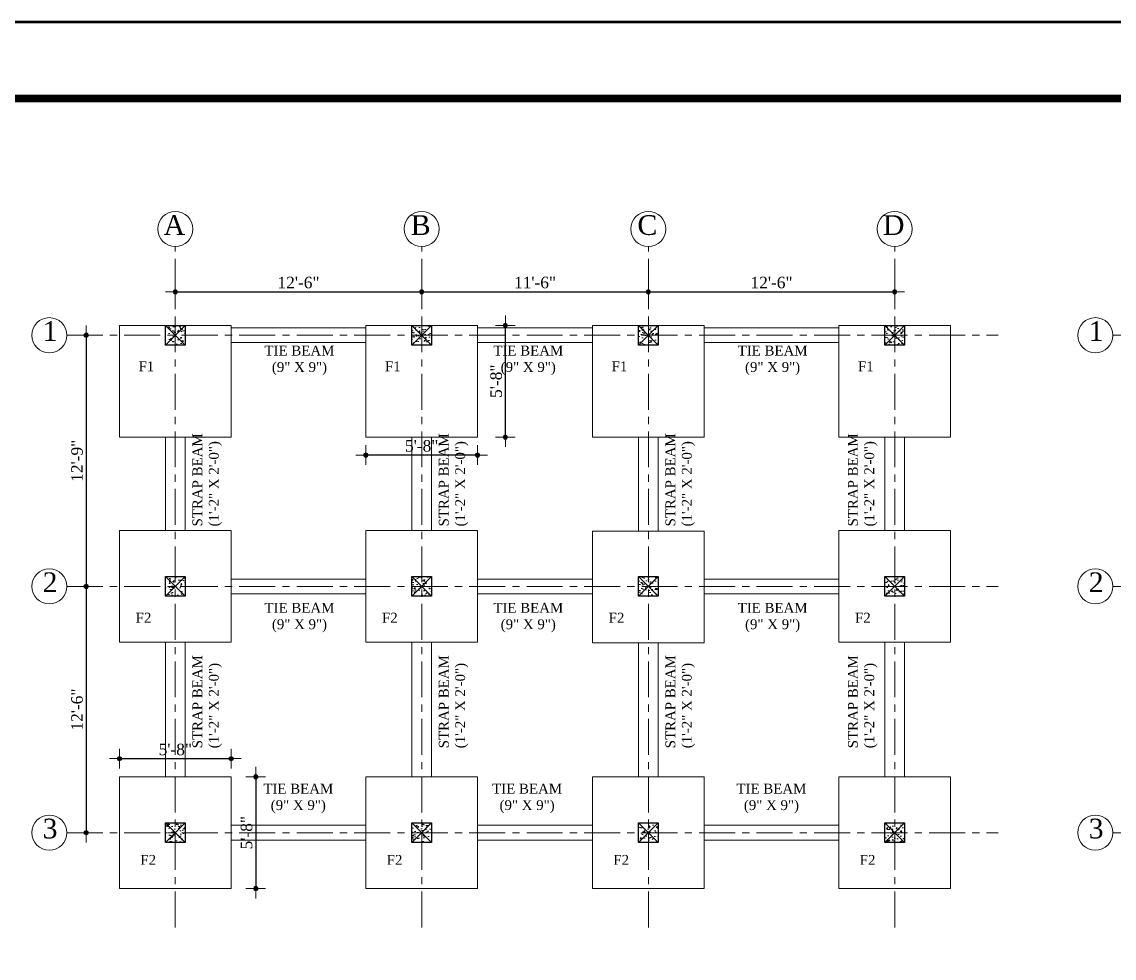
# Model space of a CAD drawing. Header units: inches. Extents: x 897 to 49934, y -34925 to -18564.
# Drawn here: x 21065 to 21730, y -23918 to -23348 of the extents above; entities that cross this region are included whole.
import ezdxf

# ---------------------------------------------------------------- set-up
doc = ezdxf.new("R2010")
doc.units = ezdxf.units.IN
doc.header["$LTSCALE"] = 35
doc.header["$MEASUREMENT"] = 0
doc.header["$PDMODE"] = 34
doc.linetypes.add('CENTERX2', pattern=[4, 2.5, -0.5, 0.5, -0.5])
doc.linetypes.add('DASHDOTX2', pattern=[2, 1, -0.5, 0, -0.5])
for name, color, linetype, lineweight in [('SES- Door&Window', 21, 'Continuous', 15), ('SES-CENTRE', 8, 'DASHDOTX2', 13), ('SES-DIMENSION', 142, 'Continuous', 13), ('SES-Excavation Line', 1, 'Continuous', 30), ('SES-HACTH', 8, 'Continuous', 13), ('SES-REBARS', 1, 'Continuous', 40), ('SES-SHEETS', 7, 'Continuous', 60), ('SES-SLAB OUTLINE', 4, 'Continuous', 18), ('SES-TEXT', 3, 'Continuous', 20), ('SES-Wall Plan', 6, 'Continuous', 30)]:
    doc.layers.add(name, color=color, linetype=linetype, lineweight=lineweight)
doc.styles.add('7 INCH', font='times.ttf', dxfattribs={"height": 7})
doc.styles.add('SES-ARAIL', font='times.ttf', dxfattribs={"height": 6})
doc.dimstyles.new('7 INCH', dxfattribs={"dimscale": 0, "dimtxt": 7, "dimasz": 1, "dimexe": 2, "dimexo": 9, "dimgap": 2, "dimtad": 1, "dimdec": 0, "dimzin": 3, "dimdsep": 46, "dimlunit": 4, "dimtxsty": '7 INCH', "dimblk": 'DIM', "dimcen": 3, "dimdle": 3, "dimse1": 1, "dimse2": 1, "dimclrd": 256, "dimclre": 256, "dimclrt": 7, "dimadec": 1, "dimazin": 2, "dimtfac": 1, "dimtdec": 0, "dimtix": 1, "dimtofl": 0, "dimtmove": 2, "dimatfit": 3, "dimldrblk": 'ARW', "dimfxl": 2, "dimfrac": 2, "dimtolj": 2, "dimtzin": 0, "dimarcsym": 0})

# ---------------------------------------------------------------- blocks, each defined once
blk = doc.blocks.new('s1')
at = {"layer": 'SES-SHEETS', "color": 8}
blk.add_lwpolyline([(14202.23, -12888.64), (17370.23, -12888.64), (17370.23, -15126.64), (14202.23, -15126.64)], close=True, dxfattribs=at)
at = {"layer": 'SES-SHEETS'}
for points in [[(14295.23, -12933.64), (17325.23, -12933.64), (17325.23, -15081.64), (14295.23, -15081.64)], [(14296.23, -12934.64), (17324.23, -12934.64), (17324.23, -15080.64), (14296.23, -15080.64)], [(14297.23, -12935.64), (17323.23, -12935.64), (17323.23, -15079.64), (14297.23, -15079.64)], [(14298.23, -12936.64), (17322.23, -12936.64), (17322.23, -15078.64), (14298.23, -15078.64)]]:
    blk.add_lwpolyline(points, close=True, dxfattribs=at)
blk = doc.blocks.new('c11')
at = {"layer": 'SES-HACTH', "linetype": 'ByBlock'}
h = blk.add_hatch(dxfattribs=at)
h.set_pattern_fill('AR-CONC', color=256)
h.set_pattern_definition([(50, (-20422.33, 19414.4167), (7.1726018, -0.6275213), [0.75, -8.25]), (355, (-20422.33, 19414.417), (-1.3875133, 7.5219213), [0.6, -6.6]), (100.451444, (-20421.732, 19414.3644), (5.7850885, 6.8943999), [0.637402, -7.0114211]), (46.1842, (-20422.33, 19416.417), (10.6724133, -1.6551928), [1.125, -12.375]), (96.635635, (-20421.441, 19416.279), (9.3466195, 9.741186), [0.9561034, -10.5171376]), (351.184164, (-20422.33, 19416.417), (9.3466195, 9.741186), [0.9, -9.9]), (21, (-20421.33, 19415.9167), (5.9690705, -4.0261889), [0.75, -8.25]), (326, (-20421.33, 19415.917), (2.4331533, 7.2515005), [0.6, -6.6]), (71.451445, (-20420.8325, 19415.581), (8.4022238, 3.2253115), [0.6374019, -7.0114211]), (37.5, (-20422.33, 19414.4167), (0.12159855, 3.32893854), [0, -6.52, 0, -6.7, 0, -6.625]), (7.5, (-20422.33, 19414.4167), (2.63069537, 3.9441171), [0, -3.82, 0, -6.37, 0, -2.525]), (327.5, (-20424.56, 19414.4167), (5.33822436, -0.22554872), [0, -2.5, 0, -7.8, 0, -10.35]), (317.5, (-20425.56, 19414.4167), (5.8318617, 1.0010498), [0, -3.25, 0, -5.18, 0, -7.35])])
h.paths.add_polyline_path([(-6, 6), (-6, -6), (6, -6), (6, 6)])
for p, q in [((-6, 6), (6, -6)), ((6, 6), (-6, -6))]:
    blk.add_line(p, q, dxfattribs=at)
at = {"layer": 'SES-Wall Plan', "linetype": 'ByBlock'}
blk.add_lwpolyline([(-6, 6), (6, 6), (6, -6), (-6, -6)], close=True, dxfattribs=at)
blk = doc.blocks.new('grid')
at = {"layer": 'SES-CENTRE', "color": 8, "linetype": 'CENTERX2', "ltscale": 0.25}
for p, q in [((19012.97, -23226.42), (19012.97, -22812.03)), ((19162.97, -23226.42), (19162.97, -22812.03)), ((19300.97, -23226.42), (19300.97, -22812.03)), ((19450.97, -23226.42), (19450.97, -22812.03)), ((18946.91, -22866.03), (19513.94, -22866.03)), ((18946.91, -23018.92), (19513.94, -23018.92)), ((18946.91, -23168.81), (19513.94, -23168.81))]:
    blk.add_line(p, q, dxfattribs=at)
at = {"layer": 'SES-DIMENSION'}
for centre in [(19012.97, -22801.35), (19162.97, -22801.35), (19300.97, -22801.35), (19450.97, -22801.35), (18936.23, -22866.03), (18936.23, -23018.92), (18936.23, -23168.81)]:
    blk.add_circle(centre, 10.68, dxfattribs=at)
at = {"layer": 'SES-REBARS', "linetype": 'ByBlock'}
for p in [(19012.97, -22866.03), (19162.97, -22866.03), (19300.97, -22866.03), (19450.97, -22866.03), (19012.97, -23018.92), (19162.97, -23018.92), (19300.97, -23018.92), (19450.97, -23018.92), (19012.97, -23168.81), (19162.97, -23168.81), (19300.97, -23168.81), (19450.97, -23168.81)]:
    blk.add_blockref('c11', p, dxfattribs=at)
at = {"layer": 'SES-TEXT', "lineweight": 30, "char_height": 12, "width": 17.5966, "attachment_point": 2, "style": 'SES-ARAIL'}
for s, insert in [('A', (19012.36, -22792.99)), ('B', (19162.36, -22792.99)), ('C', (19300.36, -22792.99)), ('D', (19450.36, -22792.99)), ('1', (18936.7, -22857.49)), ('2', (18936.7, -23010.38)), ('3', (18936.7, -23160.28))]:
    blk.add_mtext(s, dxfattribs=dict(at, insert=insert))
blk = doc.blocks.new('DIM')
at = {"layer": 'SES-DIMENSION'}
h = blk.add_hatch(color=256, dxfattribs=at)
h.paths.add_polyline_path([(0, 1.28), (0, 0), (1.28, 0, 0.414214)])
h.paths.add_polyline_path([(1.28, 0), (0, 0), (0, -1.28, 0.414214)])
h.paths.add_polyline_path([(0, 0), (-1.28, 0, 0.414214), (0, -1.28)])
h.paths.add_polyline_path([(0, 1.28, 0.414214), (-1.28, 0), (0, 0)])
for p, q in [((-6, 0), (6, 0)), ((0, 6), (0, -6))]:
    blk.add_line(p, q, dxfattribs=at)
blk.add_circle((0, 0), 1.28, dxfattribs=at)
blk = doc.blocks.new('*D419')
at = {"layer": 'Defpoints', "color": 0, "linetype": 'ByBlock', "transparency": 16777216}
for p in [(21308.53, -23512.65), (21158.53, -23533.11), (21308.53, -23533.11)]:
    blk.add_point(p, dxfattribs=at)
at = {"layer": 'SES-DIMENSION', "linetype": 'ByBlock', "lineweight": -2, "transparency": 16777216}
blk.add_line((21159.53, -23512.65), (21307.53, -23512.65), dxfattribs=at)
at = {"layer": 'SES-DIMENSION', "linetype": 'ByBlock', "lineweight": -2, "transparency": 16777216, "rotation": 180}
blk.add_blockref('DIM', (21158.53, -23512.65), dxfattribs=at)
at = {"layer": 'SES-DIMENSION', "linetype": 'ByBlock', "lineweight": -2, "transparency": 16777216}
blk.add_blockref('DIM', (21308.53, -23512.65), dxfattribs=at)
at = {"layer": 'SES-DIMENSION', "color": 7, "linetype": 'ByBlock', "transparency": 16777216, "insert": (21233.53, -23507.09), "char_height": 7, "attachment_point": 5, "style": '7 INCH'}
blk.add_mtext('\\A2;12\'-6"', dxfattribs=at)
blk = doc.blocks.new('ARW')
at = {"layer": 'SES-DIMENSION'}
blk.add_lwpolyline([(10, 0, 0, 6, 0), (0, 0, 0, 0, 0), (10, 0, 0, 0, 0)], format="xyseb", dxfattribs=at)
blk = doc.blocks.new('*D420')
at = {"layer": 'Defpoints', "color": 0, "linetype": 'ByBlock', "transparency": 16777216}
for p in [(21446.53, -23512.65), (21308.53, -23533.11), (21446.53, -23533.11)]:
    blk.add_point(p, dxfattribs=at)
at = {"layer": 'SES-DIMENSION', "linetype": 'ByBlock', "lineweight": -2, "transparency": 16777216}
blk.add_line((21309.53, -23512.65), (21445.53, -23512.65), dxfattribs=at)
at = {"layer": 'SES-DIMENSION', "linetype": 'ByBlock', "lineweight": -2, "transparency": 16777216, "rotation": 180}
blk.add_blockref('DIM', (21308.53, -23512.65), dxfattribs=at)
at = {"layer": 'SES-DIMENSION', "linetype": 'ByBlock', "lineweight": -2, "transparency": 16777216}
blk.add_blockref('DIM', (21446.53, -23512.65), dxfattribs=at)
at = {"layer": 'SES-DIMENSION', "color": 7, "linetype": 'ByBlock', "transparency": 16777216, "insert": (21377.53, -23507.09), "char_height": 7, "attachment_point": 5, "style": '7 INCH'}
blk.add_mtext('\\A2;11\'-6"', dxfattribs=at)
blk = doc.blocks.new('*D421')
at = {"layer": 'Defpoints', "color": 0, "linetype": 'ByBlock', "transparency": 16777216}
for p in [(21596.53, -23512.65), (21446.53, -23533.11), (21596.53, -23533.11)]:
    blk.add_point(p, dxfattribs=at)
at = {"layer": 'SES-DIMENSION', "linetype": 'ByBlock', "lineweight": -2, "transparency": 16777216}
blk.add_line((21447.53, -23512.65), (21595.53, -23512.65), dxfattribs=at)
at = {"layer": 'SES-DIMENSION', "linetype": 'ByBlock', "lineweight": -2, "transparency": 16777216, "rotation": 180}
blk.add_blockref('DIM', (21446.53, -23512.65), dxfattribs=at)
at = {"layer": 'SES-DIMENSION', "linetype": 'ByBlock', "lineweight": -2, "transparency": 16777216}
blk.add_blockref('DIM', (21596.53, -23512.65), dxfattribs=at)
at = {"layer": 'SES-DIMENSION', "color": 7, "linetype": 'ByBlock', "transparency": 16777216, "insert": (21521.53, -23507.09), "char_height": 7, "attachment_point": 5, "style": '7 INCH'}
blk.add_mtext('\\A2;12\'-6"', dxfattribs=at)
blk = doc.blocks.new('*D422')
at = {"layer": 'Defpoints', "color": 0, "linetype": 'ByBlock', "transparency": 16777216}
for p in [(21596.53, -23539.11), (21104.27, -23692), (21596.53, -23692)]:
    blk.add_point(p, dxfattribs=at)
at = {"layer": 'SES-DIMENSION', "linetype": 'ByBlock', "lineweight": -2, "transparency": 16777216}
blk.add_line((21104.27, -23540.11), (21104.27, -23691), dxfattribs=at)
for p, rotation in [((21104.27, -23539.11), 90), ((21104.27, -23692), 270)]:
    blk.add_blockref('DIM', p, dxfattribs=dict(at, rotation=rotation))
at = {"layer": 'SES-DIMENSION', "color": 7, "linetype": 'ByBlock', "transparency": 16777216, "insert": (21098.7, -23615.55), "char_height": 7, "attachment_point": 5, "rotation": 90, "style": '7 INCH'}
blk.add_mtext('\\A2;12\'-9"', dxfattribs=at)
blk = doc.blocks.new('*D423')
at = {"layer": 'Defpoints', "color": 0, "linetype": 'ByBlock', "transparency": 16777216}
for p in [(21596.53, -23692), (21104.27, -23841.89), (21152.53, -23841.89)]:
    blk.add_point(p, dxfattribs=at)
at = {"layer": 'SES-DIMENSION', "linetype": 'ByBlock', "lineweight": -2, "transparency": 16777216}
blk.add_line((21104.27, -23693), (21104.27, -23840.89), dxfattribs=at)
for p, rotation in [((21104.27, -23692), 90), ((21104.27, -23841.89), 270)]:
    blk.add_blockref('DIM', p, dxfattribs=dict(at, rotation=rotation))
at = {"layer": 'SES-DIMENSION', "color": 7, "linetype": 'ByBlock', "transparency": 16777216, "insert": (21098.71, -23766.95), "char_height": 7, "attachment_point": 5, "rotation": 90, "style": '7 INCH'}
blk.add_mtext('\\A2;12\'-6"', dxfattribs=at)
blk = doc.blocks.new('SADA')
at = {"layer": 'SES-SLAB OUTLINE', "linetype": 'ByBlock'}
blk.add_lwpolyline([(21294.55, -24078.78), (21362.55, -24078.78), (21362.55, -24146.78), (21294.55, -24146.78)], close=True, dxfattribs=at)
blk = doc.blocks.new('*D424')
at = {"layer": 'Defpoints', "color": 0, "linetype": 'ByBlock', "transparency": 16777216}
for p in [(21192.53, -23796.82), (21124.53, -23807.89), (21192.53, -23807.89)]:
    blk.add_point(p, dxfattribs=at)
at = {"layer": 'SES-DIMENSION', "linetype": 'ByBlock', "lineweight": -2, "transparency": 16777216}
blk.add_line((21125.53, -23796.82), (21191.53, -23796.82), dxfattribs=at)
at = {"layer": 'SES-DIMENSION', "linetype": 'ByBlock', "lineweight": -2, "transparency": 16777216, "rotation": 180}
blk.add_blockref('DIM', (21124.53, -23796.82), dxfattribs=at)
at = {"layer": 'SES-DIMENSION', "linetype": 'ByBlock', "lineweight": -2, "transparency": 16777216}
blk.add_blockref('DIM', (21192.53, -23796.82), dxfattribs=at)
at = {"layer": 'SES-DIMENSION', "color": 7, "linetype": 'ByBlock', "transparency": 16777216, "insert": (21158.53, -23791.26), "char_height": 7, "attachment_point": 5, "style": '7 INCH'}
blk.add_mtext('\\A2;5\'-8"', dxfattribs=at)
blk = doc.blocks.new('*D425')
at = {"layer": 'Defpoints', "color": 0, "linetype": 'ByBlock', "transparency": 16777216}
for p in [(21194.85, -23807.89), (21194.85, -23875.89), (21207.51, -23875.89)]:
    blk.add_point(p, dxfattribs=at)
at = {"layer": 'SES-DIMENSION', "linetype": 'ByBlock', "lineweight": -2, "transparency": 16777216}
blk.add_line((21207.51, -23808.89), (21207.51, -23874.89), dxfattribs=at)
for p, rotation in [((21207.51, -23807.89), 90), ((21207.51, -23875.89), 270)]:
    blk.add_blockref('DIM', p, dxfattribs=dict(at, rotation=rotation))
at = {"layer": 'SES-DIMENSION', "color": 7, "linetype": 'ByBlock', "transparency": 16777216, "insert": (21201.95, -23841.89), "char_height": 7, "attachment_point": 5, "rotation": 90, "style": '7 INCH'}
blk.add_mtext('\\A2;5\'-8"', dxfattribs=at)
blk = doc.blocks.new('*D426')
at = {"layer": 'Defpoints', "color": 0, "linetype": 'ByBlock', "transparency": 16777216}
for p in [(21342.53, -23533.11), (21359.48, -23533.11), (21342.53, -23601.11)]:
    blk.add_point(p, dxfattribs=at)
at = {"layer": 'SES-DIMENSION', "linetype": 'ByBlock', "lineweight": -2, "transparency": 16777216}
blk.add_line((21359.48, -23600.11), (21359.48, -23534.11), dxfattribs=at)
for p, rotation in [((21359.48, -23533.11), 90), ((21359.48, -23601.11), 270)]:
    blk.add_blockref('DIM', p, dxfattribs=dict(at, rotation=rotation))
at = {"layer": 'SES-DIMENSION', "color": 7, "linetype": 'ByBlock', "transparency": 16777216, "insert": (21353.92, -23567.11), "char_height": 7, "attachment_point": 5, "rotation": 90, "style": '7 INCH'}
blk.add_mtext('\\A2;5\'-8"', dxfattribs=at)
blk = doc.blocks.new('*D427')
at = {"layer": 'Defpoints', "color": 0, "linetype": 'ByBlock', "transparency": 16777216}
for p in [(21274.53, -23601.11), (21342.53, -23601.11), (21274.53, -23612.08)]:
    blk.add_point(p, dxfattribs=at)
at = {"layer": 'SES-DIMENSION', "linetype": 'ByBlock', "lineweight": -2, "transparency": 16777216}
blk.add_line((21341.53, -23612.08), (21275.53, -23612.08), dxfattribs=at)
at = {"layer": 'SES-DIMENSION', "linetype": 'ByBlock', "lineweight": -2, "transparency": 16777216, "rotation": 180}
blk.add_blockref('DIM', (21274.53, -23612.08), dxfattribs=at)
at = {"layer": 'SES-DIMENSION', "linetype": 'ByBlock', "lineweight": -2, "transparency": 16777216}
blk.add_blockref('DIM', (21342.53, -23612.08), dxfattribs=at)
at = {"layer": 'SES-DIMENSION', "color": 7, "linetype": 'ByBlock', "transparency": 16777216, "insert": (21308.53, -23606.52), "char_height": 7, "attachment_point": 5, "style": '7 INCH'}
blk.add_mtext('\\A2;5\'-8"', dxfattribs=at)

msp = doc.modelspace()

# ---------------------------------------------------------------- linework, layer by layer
at = {"layer": 'SES-SLAB OUTLINE'}
for p, q in [((21192.53, -23534.61), (21274.53, -23534.61)), ((21342.53, -23534.61), (21412.53, -23534.61)), ((21480.53, -23534.61), (21562.53, -23534.61)), ((21192.53, -23543.61), (21274.53, -23543.61)), ((21342.53, -23543.61), (21412.53, -23543.61)), ((21480.53, -23543.61), (21562.53, -23543.61)), ((21152.53, -23601.11), (21152.53, -23658)), ((21164.53, -23601.11), (21164.53, -23658)), ((21302.53, -23601.11), (21302.53, -23658)), ((21314.53, -23601.11), (21314.53, -23658)), ((21440.53, -23601.11), (21440.53, -23658.31)), ((21452.53, -23601.11), (21452.53, -23658.31)), ((21590.53, -23601.11), (21590.53, -23658)), ((21602.53, -23601.11), (21602.53, -23658)), ((21192.53, -23687.5), (21274.53, -23687.5)), ((21342.53, -23687.5), (21412.53, -23687.5)), ((21480.53, -23687.5), (21562.53, -23687.5)), ((21192.53, -23696.5), (21274.53, -23696.5)), ((21342.53, -23696.5), (21412.53, -23696.5)), ((21480.53, -23696.5), (21562.53, -23696.5)), ((21152.53, -23726), (21152.53, -23807.89)), ((21164.53, -23726), (21164.53, -23807.89)), ((21302.53, -23726), (21302.53, -23807.89)), ((21314.53, -23726), (21314.53, -23807.89)), ((21440.53, -23726.31), (21440.53, -23807.89)), ((21452.53, -23726.31), (21452.53, -23807.89)), ((21590.53, -23726), (21590.53, -23807.89)), ((21602.53, -23726), (21602.53, -23807.89)), ((21192.53, -23837.39), (21274.53, -23837.39)), ((21342.53, -23837.39), (21412.53, -23837.39)), ((21480.53, -23837.39), (21562.53, -23837.39)), ((21192.53, -23846.39), (21274.53, -23846.39)), ((21342.53, -23846.39), (21412.53, -23846.39)), ((21480.53, -23846.39), (21562.53, -23846.39))]:
    msp.add_line(p, q, dxfattribs=at)
at = {"layer": 'SES-SLAB OUTLINE', "linetype": 'ByBlock'}
for points in [[(21124.53, -23533.11), (21192.53, -23533.11), (21192.53, -23601.11), (21124.53, -23601.11)], [(21274.53, -23533.11), (21342.53, -23533.11), (21342.53, -23601.11), (21274.53, -23601.11)], [(21412.53, -23533.11), (21480.53, -23533.11), (21480.53, -23601.11), (21412.53, -23601.11)], [(21562.53, -23533.11), (21630.53, -23533.11), (21630.53, -23601.11), (21562.53, -23601.11)]]:
    msp.add_lwpolyline(points, close=True, dxfattribs=at)

# ---------------------------------------------------------------- block references
at = {"layer": 'SES- Door&Window'}
msp.add_blockref('s1', (6092.08, -10459.76), dxfattribs=at)
at = {"layer": 'SES-Excavation Line', "linetype": 'ByBlock'}
for name, p in [('grid', (2145.56, -673.08)), ('grid', (2782.46, -673.08)), ('SADA', (-170.02, 420.78)), ('SADA', (-20.02, 420.78)), ('SADA', (117.98, 420.47)), ('SADA', (267.98, 420.78)), ('SADA', (-170.02, 270.89)), ('SADA', (-20.02, 270.89)), ('SADA', (117.98, 270.89)), ('SADA', (267.98, 270.89))]:
    msp.add_blockref(name, p, dxfattribs=at)

# ---------------------------------------------------------------- texts
at = {"layer": 'SES-TEXT', "ltscale": 10, "style": 'SES-ARAIL'}
for s, p in [('F1', (21136.16, -23561.06)), ('F1', (21286.16, -23561.06)), ('F1', (21424.16, -23561.06)), ('F1', (21574.16, -23561.06)), ('F2', (21134.35, -23714.04)), ('F2', (21284.35, -23714.04)), ('F2', (21422.35, -23714.04)), ('F2', (21572.35, -23714.04)), ('F2', (21137.21, -23861.42)), ('F2', (21287.21, -23861.42)), ('F2', (21425.21, -23861.42)), ('F2', (21575.21, -23861.42))]:
    msp.add_text(s, height=6, dxfattribs=at).set_placement(p)
at = {"layer": 'SES-TEXT', "linetype": 'ByBlock', "char_height": 6, "width": 85.6819, "attachment_point": 1, "style": 'SES-ARAIL'}
for insert in [(21191.27, -23545.48), (21330.58, -23545.48), (21479.33, -23545.48), (21191.27, -23702), (21330.58, -23702), (21479.33, -23702), (21190.56, -23812.1), (21329.87, -23812.1), (21478.62, -23812.1)]:
    msp.add_mtext('\\pxqc;TIE BEAM\\P(9" X 9")', dxfattribs=dict(at, insert=insert))
at = {"layer": 'SES-TEXT', "linetype": 'ByBlock', "char_height": 6, "width": 85.6819, "attachment_point": 1, "rotation": 90, "style": 'SES-ARAIL'}
for insert in [(21168.95, -23655.5), (21318.95, -23655.5), (21456.95, -23655.5), (21568.05, -23655.5), (21168.95, -23790.51), (21318.95, -23790.51), (21456.95, -23790.51), (21568.05, -23790.51)]:
    msp.add_mtext('STRAP BEAM\\P(1\'-2" X 2\'-0")', dxfattribs=dict(at, insert=insert))

# ---------------------------------------------------------------- dimensions: what is measured, and where the dimension line sits
at = {"layer": 'SES-DIMENSION', "linetype": 'ByBlock'}
for base, p1, p2, picture, middle in [((21308.53, -23512.65), (21158.53, -23533.11), (21308.53, -23533.11), '*D419', (21233.53, -23507.09)), ((21446.53, -23512.65), (21308.53, -23533.11), (21446.53, -23533.11), '*D420', (21377.53, -23507.09)), ((21596.53, -23512.65), (21446.53, -23533.11), (21596.53, -23533.11), '*D421', (21521.53, -23507.09)), ((21274.53, -23612.08), (21342.53, -23601.11), (21274.53, -23601.11), '*D427', (21308.53, -23606.52)), ((21192.53, -23796.82), (21124.53, -23807.89), (21192.53, -23807.89), '*D424', (21158.53, -23791.26))]:
    dim = msp.add_linear_dim(base=base, p1=p1, p2=p2, dimstyle='7 INCH', override={"dimscale": 1}, dxfattribs=at)
    dim.commit()
    dim.dimension.update_dxf_attribs({"geometry": picture, "text_midpoint": middle})
for base, p1, p2, picture, middle in [((21359.48, -23533.11), (21342.53, -23601.11), (21342.53, -23533.11), '*D426', (21353.92, -23567.11)), ((21104.27, -23692), (21596.53, -23539.11), (21596.53, -23692), '*D422', (21098.7, -23615.55)), ((21104.27, -23841.89), (21596.53, -23692), (21152.53, -23841.89), '*D423', (21098.71, -23766.95)), ((21207.51, -23875.89), (21194.85, -23807.89), (21194.85, -23875.89), '*D425', (21201.95, -23841.89))]:
    dim = msp.add_linear_dim(base=base, p1=p1, p2=p2, angle=90, dimstyle='7 INCH', override={"dimscale": 1}, dxfattribs=at)
    dim.commit()
    dim.dimension.update_dxf_attribs({"geometry": picture, "text_midpoint": middle})

doc.saveas('drawing.dxf')
